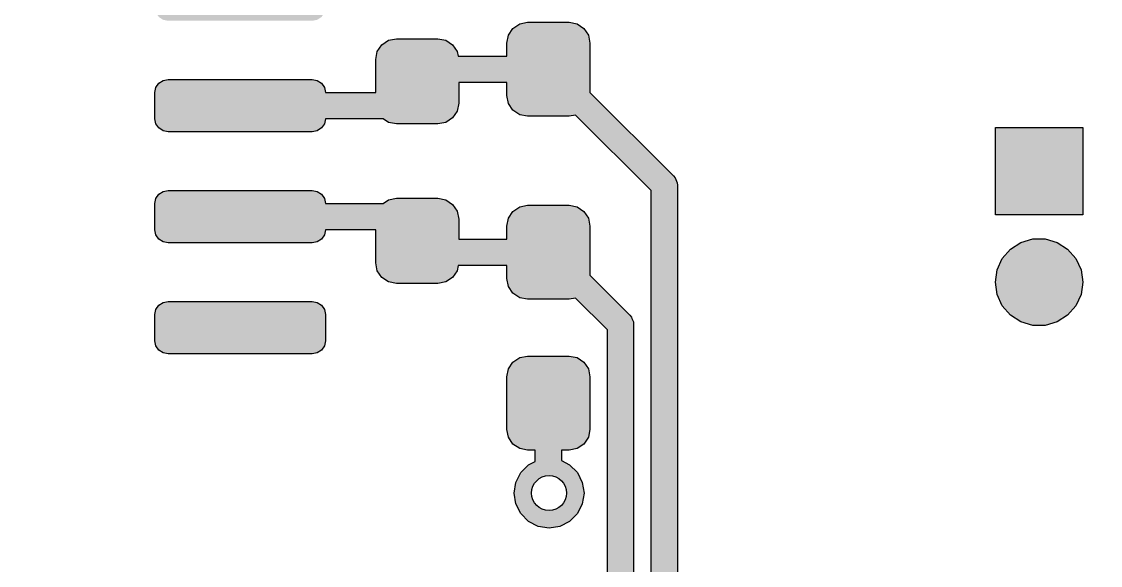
# Model space of a CAD drawing. Header units: millimetres. Extents: x -3894 to -3474, y -291 to 6.
# Drawn here: x -3795.28 to -3782.94, y -105.65 to -99.43 of the extents above; entities that cross this region are included whole.
import ezdxf

# ---------------------------------------------------------------- set-up
doc = ezdxf.new("R2010")
doc.units = ezdxf.units.MM
doc.layers.add('BLACK', color=7, linetype='Continuous')

msp = doc.modelspace()

# ---------------------------------------------------------------- hatches: boundary and pattern name
h = msp.add_hatch(color=256)
h.dxf.hatch_style = 1
h.paths.add_polyline_path([(-3796.754, -101.513), (-3796.765, -101.456), (-3796.798, -101.407), (-3796.847, -101.375), (-3796.904, -101.363), (-3798.554, -101.363), (-3798.611, -101.375), (-3798.66, -101.407), (-3798.664, -101.413), (-3799.316, -101.413), (-3799.322, -101.385), (-3799.374, -101.308), (-3799.451, -101.256), (-3799.542, -101.238), (-3800.017, -101.238), (-3800.107, -101.256), (-3800.184, -101.308), (-3800.236, -101.385), (-3800.254, -101.476), (-3800.254, -101.526), (-3800.804, -101.526), (-3800.804, -101.476), (-3800.822, -101.385), (-3800.874, -101.308), (-3800.951, -101.256), (-3801.042, -101.238), (-3801.517, -101.238), (-3801.607, -101.256), (-3801.684, -101.308), (-3801.736, -101.385), (-3801.754, -101.476), (-3801.754, -101.526), (-3801.833, -101.526), (-3801.906, -101.452), (-3802.018, -101.395), (-3802.142, -101.376), (-3802.265, -101.395), (-3802.377, -101.452), (-3802.465, -101.541), (-3802.522, -101.652), (-3802.542, -101.776), (-3802.522, -101.899), (-3802.465, -102.011), (-3802.377, -102.099), (-3802.265, -102.156), (-3802.142, -102.176), (-3802.018, -102.156), (-3801.906, -102.099), (-3801.833, -102.026), (-3801.754, -102.026), (-3801.754, -102.076), (-3801.736, -102.167), (-3801.684, -102.244), (-3801.607, -102.295), (-3801.517, -102.313), (-3801.042, -102.313), (-3800.951, -102.295), (-3800.874, -102.244), (-3800.822, -102.167), (-3800.804, -102.076), (-3800.804, -102.026), (-3800.254, -102.026), (-3800.254, -102.076), (-3800.236, -102.167), (-3800.184, -102.244), (-3800.107, -102.295), (-3800.017, -102.313), (-3799.542, -102.313), (-3799.451, -102.295), (-3799.374, -102.244), (-3799.322, -102.167), (-3799.304, -102.076), (-3799.304, -101.913), (-3798.664, -101.913), (-3798.66, -101.919), (-3798.611, -101.952), (-3798.554, -101.963), (-3796.904, -101.963), (-3796.847, -101.952), (-3796.798, -101.919), (-3796.765, -101.871), (-3796.754, -101.813)])
h.paths.add_polyline_path([(-3801.942, -101.776, -1), (-3802.342, -101.776, -1)], flags=16)
h.paths.add_polyline_path([(-3799.304, -99.751), (-3799.322, -99.66), (-3799.374, -99.583), (-3799.451, -99.531), (-3799.542, -99.513), (-3800.017, -99.513), (-3800.107, -99.531), (-3800.184, -99.583), (-3800.236, -99.66), (-3800.254, -99.751), (-3800.254, -99.801), (-3800.804, -99.801), (-3800.804, -99.751), (-3800.822, -99.66), (-3800.874, -99.583), (-3800.951, -99.531), (-3801.042, -99.513), (-3801.517, -99.513), (-3801.607, -99.531), (-3801.684, -99.583), (-3801.736, -99.66), (-3801.754, -99.751), (-3801.754, -99.801), (-3801.858, -99.801), (-3801.931, -99.727), (-3802.043, -99.67), (-3802.167, -99.651), (-3802.29, -99.67), (-3802.402, -99.727), (-3802.49, -99.816), (-3802.547, -99.927), (-3802.567, -100.051), (-3802.547, -100.174), (-3802.49, -100.286), (-3802.402, -100.374), (-3802.29, -100.431), (-3802.167, -100.451), (-3802.043, -100.431), (-3801.931, -100.374), (-3801.858, -100.301), (-3801.754, -100.301), (-3801.754, -100.351), (-3801.736, -100.442), (-3801.684, -100.519), (-3801.607, -100.57), (-3801.517, -100.588), (-3801.042, -100.588), (-3800.951, -100.57), (-3800.874, -100.519), (-3800.822, -100.442), (-3800.804, -100.351), (-3800.804, -100.301), (-3800.254, -100.301), (-3800.254, -100.351), (-3800.236, -100.442), (-3800.184, -100.519), (-3800.107, -100.57), (-3800.017, -100.588), (-3799.591, -100.588), (-3799.575, -100.601), (-3799.485, -100.639), (-3799.437, -100.643), (-3798.664, -100.643), (-3798.66, -100.649), (-3798.611, -100.682), (-3798.554, -100.693), (-3796.904, -100.693), (-3796.847, -100.682), (-3796.798, -100.649), (-3796.794, -100.643), (-3796.754, -100.643), (-3796.705, -100.639), (-3796.615, -100.601), (-3796.577, -100.57), (-3795.927, -99.92), (-3795.896, -99.882), (-3795.859, -99.792), (-3795.854, -99.743), (-3795.854, -97.76), (-3795.857, -97.726), (-3795.854, -97.71), (-3795.854, -97.235), (-3795.872, -97.144), (-3795.924, -97.067), (-3796.001, -97.015), (-3796.092, -96.997), (-3796.692, -96.997), (-3796.782, -97.015), (-3796.859, -97.067), (-3796.911, -97.144), (-3796.929, -97.235), (-3796.929, -97.71), (-3796.911, -97.801), (-3796.859, -97.878), (-3796.782, -97.929), (-3796.692, -97.947), (-3796.354, -97.947), (-3796.354, -99.64), (-3796.83, -100.116), (-3796.847, -100.105), (-3796.904, -100.093), (-3798.554, -100.093), (-3798.611, -100.105), (-3798.66, -100.137), (-3798.664, -100.143), (-3799.304, -100.143)])
h.paths.add_polyline_path([(-3802.367, -100.051, -1), (-3801.967, -100.051, -1)], flags=16)
h.paths.add_polyline_path([(-3799.617, -98.737), (-3799.528, -98.648), (-3799.472, -98.537), (-3799.452, -98.413), (-3799.472, -98.29), (-3799.528, -98.178), (-3799.617, -98.09), (-3799.728, -98.033), (-3799.852, -98.013), (-3799.976, -98.033), (-3800.087, -98.09), (-3800.176, -98.178), (-3800.232, -98.29), (-3800.252, -98.413), (-3800.232, -98.537), (-3800.176, -98.648), (-3800.087, -98.737), (-3799.976, -98.794), (-3799.852, -98.813), (-3799.728, -98.794)], flags=17)
h.paths.add_polyline_path([(-3800.052, -98.413, -1), (-3799.652, -98.413, -1)], flags=16)
h.paths.add_polyline_path([(-3794.29, -97.855), (-3794.234, -97.744), (-3794.214, -97.62), (-3794.234, -97.497), (-3794.29, -97.385), (-3794.379, -97.297), (-3794.49, -97.24), (-3794.614, -97.22), (-3794.738, -97.24), (-3794.849, -97.297), (-3794.938, -97.385), (-3794.994, -97.497), (-3795.014, -97.62), (-3794.994, -97.744), (-3794.938, -97.855), (-3794.849, -97.944), (-3794.738, -98.001), (-3794.614, -98.02), (-3794.49, -98.001), (-3794.379, -97.944)])
h.paths.add_polyline_path([(-3794.814, -97.62, -1), (-3794.414, -97.62, -1)], flags=16)
h.paths.add_polyline_path([(-3791.804, -98.973), (-3791.815, -98.916), (-3791.848, -98.867), (-3791.897, -98.835), (-3791.954, -98.823), (-3793.604, -98.823), (-3793.661, -98.835), (-3793.71, -98.867), (-3793.743, -98.916), (-3793.754, -98.973), (-3793.754, -99.273), (-3793.743, -99.331), (-3793.71, -99.379), (-3793.661, -99.412), (-3793.604, -99.423), (-3791.954, -99.423), (-3791.897, -99.412), (-3791.848, -99.379), (-3791.815, -99.331), (-3791.804, -99.273)])
h.paths.add_polyline_path([(-3788.779, -97.954), (-3788.797, -97.863), (-3788.849, -97.786), (-3788.926, -97.734), (-3789.017, -97.716), (-3789.492, -97.716), (-3789.582, -97.734), (-3789.659, -97.786), (-3789.711, -97.863), (-3789.729, -97.954), (-3789.729, -98.004), (-3789.811, -98.004), (-3789.884, -97.93), (-3789.996, -97.873), (-3790.12, -97.854), (-3790.243, -97.873), (-3790.355, -97.93), (-3790.443, -98.019), (-3790.5, -98.13), (-3790.52, -98.254), (-3790.5, -98.377), (-3790.443, -98.489), (-3790.355, -98.577), (-3790.243, -98.634), (-3790.12, -98.654), (-3789.996, -98.634), (-3789.884, -98.577), (-3789.811, -98.504), (-3789.729, -98.504), (-3789.729, -98.554), (-3789.711, -98.645), (-3789.659, -98.722), (-3789.582, -98.773), (-3789.492, -98.791), (-3789.017, -98.791), (-3788.926, -98.773), (-3788.849, -98.722), (-3788.797, -98.645), (-3788.779, -98.554)])
h.paths.add_polyline_path([(-3790.32, -98.254, -1), (-3789.92, -98.254, -1)], flags=16)
h.paths.add_polyline_path([(-3791.804, -102.783), (-3791.815, -102.726), (-3791.848, -102.677), (-3791.897, -102.645), (-3791.954, -102.633), (-3793.604, -102.633), (-3793.661, -102.645), (-3793.71, -102.677), (-3793.743, -102.726), (-3793.754, -102.783), (-3793.754, -103.083), (-3793.743, -103.141), (-3793.71, -103.189), (-3793.661, -103.222), (-3793.604, -103.233), (-3791.954, -103.233), (-3791.897, -103.222), (-3791.848, -103.189), (-3791.815, -103.141), (-3791.804, -103.083)])
h.paths.add_polyline_path([(-3788.779, -103.496), (-3788.797, -103.405), (-3788.849, -103.328), (-3788.926, -103.276), (-3789.017, -103.258), (-3789.492, -103.258), (-3789.582, -103.276), (-3789.659, -103.328), (-3789.711, -103.405), (-3789.729, -103.496), (-3789.729, -104.096), (-3789.711, -104.187), (-3789.659, -104.264), (-3789.582, -104.315), (-3789.492, -104.333), (-3789.404, -104.333), (-3789.404, -104.462), (-3789.481, -104.502), (-3789.57, -104.59), (-3789.626, -104.702), (-3789.646, -104.825), (-3789.626, -104.949), (-3789.57, -105.06), (-3789.481, -105.149), (-3789.37, -105.206), (-3789.246, -105.225), (-3789.122, -105.206), (-3789.011, -105.149), (-3788.922, -105.06), (-3788.866, -104.949), (-3788.846, -104.825), (-3788.866, -104.702), (-3788.922, -104.59), (-3789.011, -104.502), (-3789.104, -104.454), (-3789.104, -104.333), (-3789.017, -104.333), (-3788.926, -104.315), (-3788.849, -104.264), (-3788.797, -104.187), (-3788.779, -104.096)])
h.paths.add_polyline_path([(-3789.046, -104.825, -1), (-3789.446, -104.825, -1)], flags=16)
h.paths.add_polyline_path([(-3783.221, -102.142), (-3783.315, -102.035), (-3783.434, -101.958), (-3783.571, -101.917), (-3783.713, -101.917), (-3783.85, -101.958), (-3783.969, -102.035), (-3784.063, -102.142), (-3784.122, -102.272), (-3784.142, -102.412), (-3784.122, -102.553), (-3784.063, -102.683), (-3783.969, -102.79), (-3783.85, -102.867), (-3783.713, -102.907), (-3783.571, -102.907), (-3783.434, -102.867), (-3783.315, -102.79), (-3783.221, -102.683), (-3783.162, -102.553), (-3783.142, -102.412), (-3783.162, -102.272)])
h.paths.add_polyline_path([(-3783.142, -100.642), (-3784.142, -100.642), (-3784.142, -101.642), (-3783.142, -101.642)])
h = msp.add_hatch(color=256)
h.dxf.hatch_style = 1
h.paths.add_polyline_path([(-3818.089, -122.859), (-3818.108, -122.69), (-3818.165, -122.529), (-3818.255, -122.384), (-3818.376, -122.264), (-3818.52, -122.173), (-3818.681, -122.116), (-3818.851, -122.097), (-3819.021, -122.116), (-3819.182, -122.173), (-3819.326, -122.264), (-3819.447, -122.384), (-3819.538, -122.529), (-3819.594, -122.69), (-3819.613, -122.859), (-3819.594, -123.029), (-3819.538, -123.19), (-3819.447, -123.334), (-3819.326, -123.455), (-3819.182, -123.546), (-3819.021, -123.602), (-3818.851, -123.621), (-3818.681, -123.602), (-3818.52, -123.546), (-3818.376, -123.455), (-3818.255, -123.334), (-3818.165, -123.19), (-3818.108, -123.029)])
h.paths.add_polyline_path([(-3815.089, -122.859), (-3815.108, -122.69), (-3815.165, -122.529), (-3815.255, -122.384), (-3815.376, -122.264), (-3815.52, -122.173), (-3815.681, -122.116), (-3815.851, -122.097), (-3816.021, -122.116), (-3816.182, -122.173), (-3816.326, -122.264), (-3816.447, -122.384), (-3816.538, -122.529), (-3816.594, -122.69), (-3816.613, -122.859), (-3816.594, -123.029), (-3816.538, -123.19), (-3816.447, -123.334), (-3816.326, -123.455), (-3816.182, -123.546), (-3816.021, -123.602), (-3815.851, -123.621), (-3815.681, -123.602), (-3815.52, -123.546), (-3815.376, -123.455), (-3815.255, -123.334), (-3815.165, -123.19), (-3815.108, -123.029)])
h.paths.add_polyline_path([(-3812.089, -122.859), (-3812.108, -122.69), (-3812.165, -122.529), (-3812.255, -122.384), (-3812.376, -122.264), (-3812.52, -122.173), (-3812.681, -122.116), (-3812.851, -122.097), (-3813.021, -122.116), (-3813.182, -122.173), (-3813.326, -122.264), (-3813.447, -122.384), (-3813.538, -122.529), (-3813.594, -122.69), (-3813.613, -122.859), (-3813.594, -123.029), (-3813.538, -123.19), (-3813.447, -123.334), (-3813.326, -123.455), (-3813.182, -123.546), (-3813.021, -123.602), (-3812.851, -123.621), (-3812.681, -123.602), (-3812.52, -123.546), (-3812.376, -123.455), (-3812.255, -123.334), (-3812.165, -123.19), (-3812.108, -123.029)])
h.paths.add_polyline_path([(-3809.108, -122.69), (-3809.165, -122.529), (-3809.255, -122.384), (-3809.376, -122.264), (-3809.52, -122.173), (-3809.681, -122.116), (-3809.851, -122.097), (-3810.021, -122.116), (-3810.182, -122.173), (-3810.326, -122.264), (-3810.447, -122.384), (-3810.538, -122.529), (-3810.594, -122.69), (-3810.613, -122.859), (-3810.594, -123.029), (-3810.538, -123.19), (-3810.447, -123.334), (-3810.326, -123.455), (-3810.182, -123.546), (-3810.021, -123.602), (-3809.851, -123.621), (-3809.681, -123.602), (-3809.52, -123.546), (-3809.376, -123.455), (-3809.255, -123.334), (-3809.165, -123.19), (-3809.108, -123.029), (-3809.089, -122.859)])
h.paths.add_polyline_path([(-3803.089, -122.859), (-3803.108, -122.69), (-3803.165, -122.529), (-3803.255, -122.384), (-3803.376, -122.264), (-3803.52, -122.173), (-3803.681, -122.116), (-3803.701, -122.114), (-3803.701, -120.848), (-3802.867, -120.013), (-3801.829, -120.013), (-3801.818, -120.071), (-3801.785, -120.119), (-3801.736, -120.152), (-3801.679, -120.163), (-3800.504, -120.163), (-3800.447, -120.152), (-3800.398, -120.119), (-3800.365, -120.071), (-3800.354, -120.013), (-3799.376, -120.013), (-3799.346, -120.01), (-3799.324, -120.001), (-3799.292, -119.988), (-3799.27, -119.969), (-3793.654, -114.353), (-3792.147, -114.353), (-3792.118, -114.351), (-3792.095, -114.341), (-3792.064, -114.328), (-3792.041, -114.31), (-3787.823, -110.091), (-3787.804, -110.069), (-3787.782, -110.015), (-3787.779, -109.985), (-3787.779, -101.304), (-3787.782, -101.275), (-3787.804, -101.221), (-3787.823, -101.198), (-3788.779, -100.242), (-3788.779, -99.679), (-3788.797, -99.588), (-3788.849, -99.511), (-3788.926, -99.459), (-3789.017, -99.441), (-3789.492, -99.441), (-3789.582, -99.459), (-3789.659, -99.511), (-3789.711, -99.588), (-3789.729, -99.679), (-3789.729, -99.829), (-3790.286, -99.829), (-3790.297, -99.775), (-3790.349, -99.698), (-3790.426, -99.646), (-3790.517, -99.628), (-3790.992, -99.628), (-3791.082, -99.646), (-3791.159, -99.698), (-3791.211, -99.775), (-3791.229, -99.866), (-3791.229, -100.243), (-3791.804, -100.243), (-3791.815, -100.186), (-3791.848, -100.137), (-3791.897, -100.105), (-3791.954, -100.093), (-3793.604, -100.093), (-3793.661, -100.105), (-3793.71, -100.137), (-3793.743, -100.186), (-3793.754, -100.243), (-3793.754, -100.543), (-3793.743, -100.601), (-3793.71, -100.649), (-3793.661, -100.682), (-3793.604, -100.693), (-3791.954, -100.693), (-3791.897, -100.682), (-3791.848, -100.649), (-3791.815, -100.601), (-3791.804, -100.543), (-3791.145, -100.543), (-3791.082, -100.585), (-3790.992, -100.603), (-3790.517, -100.603), (-3790.426, -100.585), (-3790.349, -100.534), (-3790.297, -100.457), (-3790.279, -100.366), (-3790.279, -100.129), (-3789.729, -100.129), (-3789.729, -100.279), (-3789.711, -100.37), (-3789.659, -100.447), (-3789.582, -100.498), (-3789.492, -100.516), (-3789.017, -100.516), (-3788.943, -100.502), (-3788.079, -101.366), (-3788.079, -109.923), (-3792.209, -114.053), (-3793.716, -114.053), (-3793.745, -114.056), (-3793.767, -114.066), (-3793.799, -114.079), (-3793.822, -114.097), (-3799.438, -119.713), (-3800.354, -119.713), (-3800.365, -119.656), (-3800.398, -119.607), (-3800.447, -119.575), (-3800.504, -119.563), (-3801.679, -119.563), (-3801.736, -119.575), (-3801.785, -119.607), (-3801.818, -119.656), (-3801.829, -119.713), (-3802.929, -119.713), (-3802.958, -119.716), (-3802.981, -119.726), (-3803.012, -119.739), (-3803.035, -119.757), (-3803.957, -120.679), (-3803.976, -120.702), (-3803.998, -120.756), (-3804.001, -120.785), (-3804.001, -122.114), (-3804.021, -122.116), (-3804.182, -122.173), (-3804.326, -122.264), (-3804.447, -122.384), (-3804.538, -122.529), (-3804.594, -122.69), (-3804.613, -122.859), (-3804.594, -123.029), (-3804.538, -123.19), (-3804.447, -123.334), (-3804.326, -123.455), (-3804.182, -123.546), (-3804.021, -123.602), (-3803.851, -123.621), (-3803.681, -123.602), (-3803.52, -123.546), (-3803.376, -123.455), (-3803.255, -123.334), (-3803.165, -123.19), (-3803.108, -123.029)])
h = msp.add_hatch(color=256)
h.dxf.hatch_style = 1
h.paths.add_polyline_path([(-3801.368, -118.687), (-3801.457, -118.599), (-3801.568, -118.542), (-3801.692, -118.522), (-3801.816, -118.542), (-3801.927, -118.599), (-3801.992, -118.663), (-3802.269, -118.663), (-3802.273, -118.657), (-3802.322, -118.625), (-3802.379, -118.613), (-3803.554, -118.613), (-3803.611, -118.625), (-3803.66, -118.657), (-3803.693, -118.706), (-3803.704, -118.763), (-3803.704, -119.063), (-3803.693, -119.121), (-3803.66, -119.169), (-3803.611, -119.202), (-3803.554, -119.213), (-3802.379, -119.213), (-3802.322, -119.202), (-3802.273, -119.169), (-3802.269, -119.163), (-3802.01, -119.163), (-3801.927, -119.246), (-3801.816, -119.303), (-3801.692, -119.322), (-3801.568, -119.303), (-3801.457, -119.246), (-3801.368, -119.157), (-3801.312, -119.046), (-3801.292, -118.922), (-3801.312, -118.799)], flags=17)
h.paths.add_polyline_path([(-3801.492, -118.922, -1), (-3801.892, -118.922, -1)], flags=16)
h.paths.add_polyline_path([(-3806.108, -122.69), (-3806.165, -122.529), (-3806.255, -122.384), (-3806.376, -122.264), (-3806.52, -122.173), (-3806.681, -122.116), (-3806.701, -122.114), (-3806.701, -121.411), (-3803.403, -118.113), (-3801.829, -118.113), (-3801.818, -118.171), (-3801.785, -118.219), (-3801.736, -118.252), (-3801.679, -118.263), (-3800.504, -118.263), (-3800.447, -118.252), (-3800.398, -118.219), (-3800.365, -118.171), (-3800.354, -118.113), (-3798.183, -118.113), (-3798.154, -118.11), (-3798.099, -118.088), (-3798.077, -118.069), (-3793.861, -113.853), (-3792.409, -113.853), (-3792.38, -113.851), (-3792.357, -113.841), (-3792.326, -113.828), (-3792.303, -113.81), (-3788.323, -109.829), (-3788.304, -109.807), (-3788.282, -109.753), (-3788.279, -109.723), (-3788.279, -102.896), (-3788.282, -102.867), (-3788.304, -102.813), (-3788.323, -102.79), (-3788.779, -102.334), (-3788.779, -101.771), (-3788.797, -101.68), (-3788.849, -101.603), (-3788.926, -101.551), (-3789.017, -101.533), (-3789.492, -101.533), (-3789.582, -101.551), (-3789.659, -101.603), (-3789.711, -101.68), (-3789.729, -101.771), (-3789.729, -101.921), (-3790.279, -101.921), (-3790.279, -101.691), (-3790.297, -101.6), (-3790.349, -101.523), (-3790.426, -101.471), (-3790.517, -101.453), (-3790.992, -101.453), (-3791.082, -101.471), (-3791.145, -101.513), (-3791.804, -101.513), (-3791.815, -101.456), (-3791.848, -101.407), (-3791.897, -101.375), (-3791.954, -101.363), (-3793.604, -101.363), (-3793.661, -101.375), (-3793.71, -101.407), (-3793.743, -101.456), (-3793.754, -101.513), (-3793.754, -101.813), (-3793.743, -101.871), (-3793.71, -101.919), (-3793.661, -101.952), (-3793.604, -101.963), (-3791.954, -101.963), (-3791.897, -101.952), (-3791.848, -101.919), (-3791.815, -101.871), (-3791.804, -101.813), (-3791.229, -101.813), (-3791.229, -102.191), (-3791.211, -102.282), (-3791.159, -102.359), (-3791.082, -102.41), (-3790.992, -102.428), (-3790.517, -102.428), (-3790.426, -102.41), (-3790.349, -102.359), (-3790.297, -102.282), (-3790.285, -102.221), (-3789.729, -102.221), (-3789.729, -102.371), (-3789.711, -102.462), (-3789.659, -102.539), (-3789.582, -102.59), (-3789.492, -102.608), (-3789.017, -102.608), (-3788.943, -102.594), (-3788.579, -102.958), (-3788.579, -109.661), (-3792.471, -113.553), (-3793.923, -113.553), (-3793.952, -113.556), (-3793.975, -113.566), (-3794.006, -113.579), (-3794.029, -113.597), (-3798.245, -117.813), (-3800.354, -117.813), (-3800.365, -117.756), (-3800.398, -117.707), (-3800.447, -117.675), (-3800.504, -117.663), (-3801.679, -117.663), (-3801.736, -117.675), (-3801.785, -117.707), (-3801.818, -117.756), (-3801.829, -117.813), (-3803.465, -117.813), (-3803.495, -117.816), (-3803.517, -117.826), (-3803.549, -117.839), (-3803.571, -117.857), (-3806.957, -121.243), (-3806.976, -121.266), (-3806.989, -121.297), (-3806.998, -121.32), (-3807.001, -121.349), (-3807.001, -122.114), (-3807.021, -122.116), (-3807.182, -122.173), (-3807.326, -122.264), (-3807.447, -122.384), (-3807.538, -122.529), (-3807.594, -122.69), (-3807.613, -122.859), (-3807.594, -123.029), (-3807.538, -123.19), (-3807.447, -123.334), (-3807.326, -123.455), (-3807.182, -123.546), (-3807.021, -123.602), (-3806.851, -123.621), (-3806.681, -123.602), (-3806.52, -123.546), (-3806.376, -123.455), (-3806.255, -123.334), (-3806.165, -123.19), (-3806.108, -123.029), (-3806.089, -122.859)])

# ---------------------------------------------------------------- linework, layer by layer
at = {"layer": 'BLACK', "linetype": 'Continuous'}
for p, q in [((-3789.582, -99.459), (-3789.492, -99.441)), ((-3789.582, -99.459), (-3789.492, -99.441)), ((-3789.492, -99.441), (-3789.017, -99.441)), ((-3789.492, -99.441), (-3789.017, -99.441)), ((-3789.017, -99.441), (-3788.926, -99.459)), ((-3789.017, -99.441), (-3788.926, -99.459)), ((-3789.711, -99.588), (-3789.659, -99.511)), ((-3789.711, -99.588), (-3789.659, -99.511)), ((-3789.659, -99.511), (-3789.582, -99.459)), ((-3789.659, -99.511), (-3789.582, -99.459)), ((-3788.926, -99.459), (-3788.849, -99.511)), ((-3788.926, -99.459), (-3788.849, -99.511)), ((-3788.849, -99.511), (-3788.797, -99.588)), ((-3788.849, -99.511), (-3788.797, -99.588)), ((-3791.211, -99.775), (-3791.159, -99.698)), ((-3791.211, -99.775), (-3791.159, -99.698)), ((-3791.159, -99.698), (-3791.082, -99.646)), ((-3791.159, -99.698), (-3791.082, -99.646)), ((-3791.082, -99.646), (-3790.992, -99.628)), ((-3791.082, -99.646), (-3790.992, -99.628)), ((-3790.992, -99.628), (-3790.517, -99.628)), ((-3790.992, -99.628), (-3790.517, -99.628)), ((-3790.517, -99.628), (-3790.426, -99.646)), ((-3790.517, -99.628), (-3790.426, -99.646)), ((-3790.426, -99.646), (-3790.349, -99.698)), ((-3790.426, -99.646), (-3790.349, -99.698)), ((-3790.349, -99.698), (-3790.297, -99.775)), ((-3790.349, -99.698), (-3790.297, -99.775)), ((-3789.729, -99.679), (-3789.711, -99.588)), ((-3789.729, -99.679), (-3789.711, -99.588)), ((-3789.729, -99.829), (-3789.729, -99.679)), ((-3789.729, -99.829), (-3789.729, -99.679)), ((-3788.797, -99.588), (-3788.779, -99.679)), ((-3788.797, -99.588), (-3788.779, -99.679)), ((-3788.779, -99.679), (-3788.779, -100.242)), ((-3788.779, -99.679), (-3788.779, -100.242)), ((-3791.229, -99.866), (-3791.211, -99.775)), ((-3791.229, -99.866), (-3791.211, -99.775)), ((-3790.297, -99.775), (-3790.286, -99.829)), ((-3790.297, -99.775), (-3790.286, -99.829)), ((-3791.229, -100.243), (-3791.229, -99.866)), ((-3791.229, -100.243), (-3791.229, -99.866)), ((-3790.286, -99.829), (-3789.729, -99.829)), ((-3790.286, -99.829), (-3789.729, -99.829)), ((-3793.754, -100.243), (-3793.743, -100.186)), ((-3793.754, -100.243), (-3793.743, -100.186)), ((-3793.743, -100.186), (-3793.71, -100.137)), ((-3793.743, -100.186), (-3793.71, -100.137)), ((-3793.71, -100.137), (-3793.661, -100.105)), ((-3793.71, -100.137), (-3793.661, -100.105)), ((-3793.661, -100.105), (-3793.604, -100.093)), ((-3793.661, -100.105), (-3793.604, -100.093)), ((-3793.604, -100.093), (-3791.954, -100.093)), ((-3793.604, -100.093), (-3791.954, -100.093)), ((-3791.954, -100.093), (-3791.897, -100.105)), ((-3791.954, -100.093), (-3791.897, -100.105)), ((-3791.897, -100.105), (-3791.848, -100.137)), ((-3791.897, -100.105), (-3791.848, -100.137)), ((-3791.848, -100.137), (-3791.815, -100.186)), ((-3791.848, -100.137), (-3791.815, -100.186)), ((-3791.815, -100.186), (-3791.804, -100.243)), ((-3791.815, -100.186), (-3791.804, -100.243)), ((-3789.729, -100.129), (-3790.279, -100.129)), ((-3790.279, -100.129), (-3790.279, -100.366)), ((-3789.729, -100.129), (-3790.279, -100.129)), ((-3790.279, -100.129), (-3790.279, -100.366)), ((-3789.729, -100.279), (-3789.729, -100.129)), ((-3789.729, -100.279), (-3789.729, -100.129)), ((-3793.754, -100.543), (-3793.754, -100.243)), ((-3793.754, -100.543), (-3793.754, -100.243)), ((-3791.804, -100.243), (-3791.229, -100.243)), ((-3791.804, -100.243), (-3791.229, -100.243)), ((-3789.711, -100.37), (-3789.729, -100.279)), ((-3789.711, -100.37), (-3789.729, -100.279)), ((-3788.779, -100.242), (-3787.823, -101.198)), ((-3788.779, -100.242), (-3787.823, -101.198)), ((-3790.279, -100.366), (-3790.297, -100.457)), ((-3790.279, -100.366), (-3790.297, -100.457)), ((-3789.659, -100.447), (-3789.711, -100.37)), ((-3789.659, -100.447), (-3789.711, -100.37)), ((-3793.743, -100.601), (-3793.754, -100.543)), ((-3793.743, -100.601), (-3793.754, -100.543)), ((-3791.804, -100.543), (-3791.815, -100.601)), ((-3791.804, -100.543), (-3791.815, -100.601)), ((-3791.145, -100.543), (-3791.804, -100.543)), ((-3791.145, -100.543), (-3791.804, -100.543)), ((-3791.082, -100.585), (-3791.145, -100.543)), ((-3791.082, -100.585), (-3791.145, -100.543)), ((-3790.349, -100.534), (-3790.426, -100.585)), ((-3790.349, -100.534), (-3790.426, -100.585)), ((-3790.297, -100.457), (-3790.349, -100.534)), ((-3790.297, -100.457), (-3790.349, -100.534)), ((-3789.582, -100.498), (-3789.659, -100.447)), ((-3789.582, -100.498), (-3789.659, -100.447)), ((-3789.492, -100.516), (-3789.582, -100.498)), ((-3789.492, -100.516), (-3789.582, -100.498)), ((-3789.017, -100.516), (-3789.492, -100.516)), ((-3789.017, -100.516), (-3789.492, -100.516)), ((-3788.943, -100.502), (-3789.017, -100.516)), ((-3788.943, -100.502), (-3789.017, -100.516)), ((-3788.079, -101.366), (-3788.943, -100.502)), ((-3788.079, -101.366), (-3788.943, -100.502)), ((-3793.71, -100.649), (-3793.743, -100.601)), ((-3793.71, -100.649), (-3793.743, -100.601)), ((-3793.661, -100.682), (-3793.71, -100.649)), ((-3793.661, -100.682), (-3793.71, -100.649)), ((-3793.604, -100.693), (-3793.661, -100.682)), ((-3793.604, -100.693), (-3793.661, -100.682)), ((-3791.897, -100.682), (-3791.954, -100.693)), ((-3791.897, -100.682), (-3791.954, -100.693)), ((-3791.848, -100.649), (-3791.897, -100.682)), ((-3791.848, -100.649), (-3791.897, -100.682)), ((-3791.815, -100.601), (-3791.848, -100.649)), ((-3791.815, -100.601), (-3791.848, -100.649)), ((-3790.992, -100.603), (-3791.082, -100.585)), ((-3790.992, -100.603), (-3791.082, -100.585)), ((-3790.517, -100.603), (-3790.992, -100.603)), ((-3790.517, -100.603), (-3790.992, -100.603)), ((-3790.426, -100.585), (-3790.517, -100.603)), ((-3790.426, -100.585), (-3790.517, -100.603)), ((-3784.142, -101.642), (-3784.142, -100.642)), ((-3784.142, -100.642), (-3783.142, -100.642)), ((-3784.142, -101.642), (-3784.142, -100.642)), ((-3784.142, -100.642), (-3783.142, -100.642)), ((-3783.142, -100.642), (-3783.142, -101.642)), ((-3783.142, -100.642), (-3783.142, -101.642)), ((-3791.954, -100.693), (-3793.604, -100.693)), ((-3791.954, -100.693), (-3793.604, -100.693)), ((-3787.823, -101.198), (-3787.804, -101.221)), ((-3787.823, -101.198), (-3787.804, -101.221)), ((-3787.804, -101.221), (-3787.797, -101.238)), ((-3787.804, -101.221), (-3787.797, -101.238)), ((-3787.797, -101.238), (-3787.782, -101.275)), ((-3787.797, -101.238), (-3787.782, -101.275)), ((-3787.782, -101.275), (-3787.779, -101.304)), ((-3787.782, -101.275), (-3787.779, -101.304)), ((-3787.779, -101.304), (-3787.779, -109.985)), ((-3787.779, -101.304), (-3787.779, -109.985)), ((-3793.743, -101.456), (-3793.71, -101.407)), ((-3793.743, -101.456), (-3793.71, -101.407)), ((-3793.71, -101.407), (-3793.661, -101.375)), ((-3793.71, -101.407), (-3793.661, -101.375)), ((-3793.661, -101.375), (-3793.604, -101.363)), ((-3793.661, -101.375), (-3793.604, -101.363)), ((-3793.604, -101.363), (-3791.954, -101.363)), ((-3793.604, -101.363), (-3791.954, -101.363)), ((-3791.954, -101.363), (-3791.897, -101.375)), ((-3791.954, -101.363), (-3791.897, -101.375)), ((-3791.897, -101.375), (-3791.848, -101.407)), ((-3791.897, -101.375), (-3791.848, -101.407)), ((-3791.848, -101.407), (-3791.815, -101.456)), ((-3791.848, -101.407), (-3791.815, -101.456)), ((-3788.079, -109.923), (-3788.079, -101.366)), ((-3788.079, -109.923), (-3788.079, -101.366)), ((-3793.754, -101.513), (-3793.743, -101.456)), ((-3793.754, -101.513), (-3793.743, -101.456)), ((-3793.754, -101.813), (-3793.754, -101.513)), ((-3793.754, -101.813), (-3793.754, -101.513)), ((-3791.815, -101.456), (-3791.804, -101.513)), ((-3791.815, -101.456), (-3791.804, -101.513)), ((-3791.804, -101.513), (-3791.145, -101.513)), ((-3791.804, -101.513), (-3791.145, -101.513)), ((-3791.145, -101.513), (-3791.082, -101.471)), ((-3791.145, -101.513), (-3791.082, -101.471)), ((-3791.082, -101.471), (-3790.992, -101.453)), ((-3791.082, -101.471), (-3790.992, -101.453)), ((-3790.992, -101.453), (-3790.517, -101.453)), ((-3790.992, -101.453), (-3790.517, -101.453)), ((-3790.517, -101.453), (-3790.426, -101.471)), ((-3790.517, -101.453), (-3790.426, -101.471)), ((-3790.426, -101.471), (-3790.349, -101.523)), ((-3790.426, -101.471), (-3790.349, -101.523)), ((-3790.349, -101.523), (-3790.297, -101.6)), ((-3790.349, -101.523), (-3790.297, -101.6)), ((-3789.659, -101.603), (-3789.582, -101.551)), ((-3789.659, -101.603), (-3789.582, -101.551)), ((-3789.582, -101.551), (-3789.492, -101.533)), ((-3789.582, -101.551), (-3789.492, -101.533)), ((-3789.492, -101.533), (-3789.017, -101.533)), ((-3789.492, -101.533), (-3789.017, -101.533)), ((-3789.017, -101.533), (-3788.926, -101.551)), ((-3789.017, -101.533), (-3788.926, -101.551)), ((-3788.926, -101.551), (-3788.849, -101.603)), ((-3788.926, -101.551), (-3788.849, -101.603)), ((-3790.297, -101.6), (-3790.279, -101.691)), ((-3790.297, -101.6), (-3790.279, -101.691)), ((-3789.711, -101.68), (-3789.659, -101.603)), ((-3789.711, -101.68), (-3789.659, -101.603)), ((-3788.849, -101.603), (-3788.797, -101.68)), ((-3788.849, -101.603), (-3788.797, -101.68)), ((-3783.142, -101.642), (-3784.142, -101.642)), ((-3783.142, -101.642), (-3784.142, -101.642)), ((-3790.279, -101.691), (-3790.279, -101.921)), ((-3790.279, -101.691), (-3790.279, -101.921)), ((-3789.729, -101.771), (-3789.711, -101.68)), ((-3789.729, -101.771), (-3789.711, -101.68)), ((-3789.729, -101.921), (-3789.729, -101.771)), ((-3789.729, -101.921), (-3789.729, -101.771)), ((-3788.797, -101.68), (-3788.779, -101.771)), ((-3788.797, -101.68), (-3788.779, -101.771)), ((-3788.779, -101.771), (-3788.779, -102.334)), ((-3788.779, -101.771), (-3788.779, -102.334)), ((-3793.743, -101.871), (-3793.754, -101.813)), ((-3793.743, -101.871), (-3793.754, -101.813)), ((-3793.71, -101.919), (-3793.743, -101.871)), ((-3793.71, -101.919), (-3793.743, -101.871)), ((-3793.661, -101.952), (-3793.71, -101.919)), ((-3793.661, -101.952), (-3793.71, -101.919)), ((-3791.848, -101.919), (-3791.897, -101.952)), ((-3791.848, -101.919), (-3791.897, -101.952)), ((-3791.815, -101.871), (-3791.848, -101.919)), ((-3791.815, -101.871), (-3791.848, -101.919)), ((-3791.804, -101.813), (-3791.815, -101.871)), ((-3791.804, -101.813), (-3791.815, -101.871)), ((-3791.229, -101.813), (-3791.804, -101.813)), ((-3791.229, -101.813), (-3791.804, -101.813)), ((-3791.229, -102.191), (-3791.229, -101.813)), ((-3791.229, -102.191), (-3791.229, -101.813)), ((-3790.279, -101.921), (-3789.729, -101.921)), ((-3790.279, -101.921), (-3789.729, -101.921)), ((-3783.85, -101.958), (-3783.713, -101.917)), ((-3783.85, -101.958), (-3783.713, -101.917)), ((-3783.713, -101.917), (-3783.571, -101.917)), ((-3783.713, -101.917), (-3783.571, -101.917)), ((-3783.571, -101.917), (-3783.434, -101.958)), ((-3783.571, -101.917), (-3783.434, -101.958)), ((-3793.604, -101.963), (-3793.661, -101.952)), ((-3793.604, -101.963), (-3793.661, -101.952)), ((-3791.954, -101.963), (-3793.604, -101.963)), ((-3791.954, -101.963), (-3793.604, -101.963)), ((-3791.897, -101.952), (-3791.954, -101.963)), ((-3791.897, -101.952), (-3791.954, -101.963)), ((-3784.063, -102.142), (-3783.969, -102.035)), ((-3784.063, -102.142), (-3783.969, -102.035)), ((-3783.969, -102.035), (-3783.85, -101.958)), ((-3783.969, -102.035), (-3783.85, -101.958)), ((-3783.434, -101.958), (-3783.315, -102.035)), ((-3783.434, -101.958), (-3783.315, -102.035)), ((-3783.315, -102.035), (-3783.221, -102.142)), ((-3783.315, -102.035), (-3783.221, -102.142)), ((-3784.122, -102.272), (-3784.063, -102.142)), ((-3784.122, -102.272), (-3784.063, -102.142)), ((-3783.221, -102.142), (-3783.162, -102.272)), ((-3783.221, -102.142), (-3783.162, -102.272)), ((-3791.211, -102.282), (-3791.229, -102.191)), ((-3791.211, -102.282), (-3791.229, -102.191)), ((-3791.159, -102.359), (-3791.211, -102.282)), ((-3791.159, -102.359), (-3791.211, -102.282)), ((-3790.297, -102.282), (-3790.349, -102.359)), ((-3790.297, -102.282), (-3790.349, -102.359)), ((-3790.285, -102.221), (-3790.297, -102.282)), ((-3790.285, -102.221), (-3790.297, -102.282)), ((-3789.729, -102.221), (-3790.285, -102.221)), ((-3789.729, -102.221), (-3790.285, -102.221)), ((-3789.729, -102.371), (-3789.729, -102.221)), ((-3789.729, -102.371), (-3789.729, -102.221)), ((-3784.142, -102.412), (-3784.122, -102.272)), ((-3784.142, -102.412), (-3784.122, -102.272)), ((-3783.162, -102.272), (-3783.142, -102.412)), ((-3783.162, -102.272), (-3783.142, -102.412)), ((-3791.082, -102.41), (-3791.159, -102.359)), ((-3791.082, -102.41), (-3791.159, -102.359)), ((-3790.992, -102.428), (-3791.082, -102.41)), ((-3790.992, -102.428), (-3791.082, -102.41)), ((-3790.426, -102.41), (-3790.517, -102.428)), ((-3790.426, -102.41), (-3790.517, -102.428)), ((-3790.349, -102.359), (-3790.426, -102.41)), ((-3790.349, -102.359), (-3790.426, -102.41)), ((-3789.711, -102.462), (-3789.729, -102.371)), ((-3789.711, -102.462), (-3789.729, -102.371)), ((-3788.779, -102.334), (-3788.323, -102.79)), ((-3788.779, -102.334), (-3788.323, -102.79)), ((-3784.122, -102.553), (-3784.142, -102.412)), ((-3784.122, -102.553), (-3784.142, -102.412)), ((-3783.142, -102.412), (-3783.162, -102.553)), ((-3783.142, -102.412), (-3783.162, -102.553)), ((-3790.517, -102.428), (-3790.992, -102.428)), ((-3790.517, -102.428), (-3790.992, -102.428)), ((-3789.659, -102.539), (-3789.711, -102.462)), ((-3789.659, -102.539), (-3789.711, -102.462)), ((-3789.582, -102.59), (-3789.659, -102.539)), ((-3789.582, -102.59), (-3789.659, -102.539)), ((-3793.71, -102.677), (-3793.661, -102.645)), ((-3793.71, -102.677), (-3793.661, -102.645)), ((-3793.661, -102.645), (-3793.604, -102.633)), ((-3793.661, -102.645), (-3793.604, -102.633)), ((-3793.604, -102.633), (-3791.954, -102.633)), ((-3793.604, -102.633), (-3791.954, -102.633)), ((-3791.954, -102.633), (-3791.897, -102.645)), ((-3791.954, -102.633), (-3791.897, -102.645)), ((-3791.897, -102.645), (-3791.848, -102.677)), ((-3791.897, -102.645), (-3791.848, -102.677)), ((-3789.492, -102.608), (-3789.582, -102.59)), ((-3789.492, -102.608), (-3789.582, -102.59)), ((-3789.017, -102.608), (-3789.492, -102.608)), ((-3789.017, -102.608), (-3789.492, -102.608)), ((-3788.943, -102.594), (-3789.017, -102.608)), ((-3788.943, -102.594), (-3789.017, -102.608)), ((-3788.579, -102.958), (-3788.943, -102.594)), ((-3788.579, -102.958), (-3788.943, -102.594)), ((-3784.063, -102.683), (-3784.122, -102.553)), ((-3784.063, -102.683), (-3784.122, -102.553)), ((-3783.162, -102.553), (-3783.221, -102.683)), ((-3783.162, -102.553), (-3783.221, -102.683)), ((-3793.754, -102.783), (-3793.743, -102.726)), ((-3793.754, -102.783), (-3793.743, -102.726)), ((-3793.754, -103.083), (-3793.754, -102.783)), ((-3793.754, -103.083), (-3793.754, -102.783)), ((-3793.743, -102.726), (-3793.71, -102.677)), ((-3793.743, -102.726), (-3793.71, -102.677)), ((-3791.848, -102.677), (-3791.815, -102.726)), ((-3791.848, -102.677), (-3791.815, -102.726)), ((-3791.815, -102.726), (-3791.804, -102.783)), ((-3791.815, -102.726), (-3791.804, -102.783)), ((-3791.804, -102.783), (-3791.804, -103.083)), ((-3791.804, -102.783), (-3791.804, -103.083)), ((-3783.969, -102.79), (-3784.063, -102.683)), ((-3783.969, -102.79), (-3784.063, -102.683)), ((-3783.221, -102.683), (-3783.315, -102.79)), ((-3783.221, -102.683), (-3783.315, -102.79)), ((-3788.323, -102.79), (-3788.304, -102.813)), ((-3788.323, -102.79), (-3788.304, -102.813)), ((-3788.304, -102.813), (-3788.298, -102.827)), ((-3788.304, -102.813), (-3788.298, -102.827)), ((-3788.298, -102.827), (-3788.282, -102.867)), ((-3788.298, -102.827), (-3788.282, -102.867)), ((-3788.282, -102.867), (-3788.279, -102.896)), ((-3788.282, -102.867), (-3788.279, -102.896)), ((-3788.279, -102.896), (-3788.279, -109.723)), ((-3788.279, -102.896), (-3788.279, -109.723)), ((-3783.85, -102.867), (-3783.969, -102.79)), ((-3783.85, -102.867), (-3783.969, -102.79)), ((-3783.713, -102.907), (-3783.85, -102.867)), ((-3783.713, -102.907), (-3783.85, -102.867)), ((-3783.571, -102.907), (-3783.713, -102.907)), ((-3783.571, -102.907), (-3783.713, -102.907)), ((-3783.434, -102.867), (-3783.571, -102.907)), ((-3783.434, -102.867), (-3783.571, -102.907)), ((-3783.315, -102.79), (-3783.434, -102.867)), ((-3783.315, -102.79), (-3783.434, -102.867)), ((-3788.579, -109.661), (-3788.579, -102.958)), ((-3788.579, -109.661), (-3788.579, -102.958)), ((-3793.743, -103.141), (-3793.754, -103.083)), ((-3793.743, -103.141), (-3793.754, -103.083)), ((-3793.71, -103.189), (-3793.743, -103.141)), ((-3793.71, -103.189), (-3793.743, -103.141)), ((-3791.815, -103.141), (-3791.848, -103.189)), ((-3791.815, -103.141), (-3791.848, -103.189)), ((-3791.804, -103.083), (-3791.815, -103.141)), ((-3791.804, -103.083), (-3791.815, -103.141)), ((-3793.661, -103.222), (-3793.71, -103.189)), ((-3793.661, -103.222), (-3793.71, -103.189)), ((-3793.604, -103.233), (-3793.661, -103.222)), ((-3793.604, -103.233), (-3793.661, -103.222)), ((-3791.954, -103.233), (-3793.604, -103.233)), ((-3791.954, -103.233), (-3793.604, -103.233)), ((-3791.897, -103.222), (-3791.954, -103.233)), ((-3791.897, -103.222), (-3791.954, -103.233)), ((-3791.848, -103.189), (-3791.897, -103.222)), ((-3791.848, -103.189), (-3791.897, -103.222)), ((-3789.659, -103.328), (-3789.582, -103.276)), ((-3789.659, -103.328), (-3789.582, -103.276)), ((-3789.582, -103.276), (-3789.492, -103.258)), ((-3789.582, -103.276), (-3789.492, -103.258)), ((-3789.492, -103.258), (-3789.017, -103.258)), ((-3789.492, -103.258), (-3789.017, -103.258)), ((-3789.017, -103.258), (-3788.926, -103.276)), ((-3789.017, -103.258), (-3788.926, -103.276)), ((-3788.926, -103.276), (-3788.849, -103.328)), ((-3788.926, -103.276), (-3788.849, -103.328)), ((-3789.711, -103.405), (-3789.659, -103.328)), ((-3789.711, -103.405), (-3789.659, -103.328)), ((-3788.849, -103.328), (-3788.797, -103.405)), ((-3788.849, -103.328), (-3788.797, -103.405)), ((-3789.729, -103.496), (-3789.711, -103.405)), ((-3789.729, -103.496), (-3789.711, -103.405)), ((-3789.729, -104.096), (-3789.729, -103.496)), ((-3789.729, -104.096), (-3789.729, -103.496)), ((-3788.797, -103.405), (-3788.779, -103.496)), ((-3788.797, -103.405), (-3788.779, -103.496)), ((-3788.779, -103.496), (-3788.779, -104.096)), ((-3788.779, -103.496), (-3788.779, -104.096)), ((-3789.711, -104.187), (-3789.729, -104.096)), ((-3789.711, -104.187), (-3789.729, -104.096)), ((-3788.779, -104.096), (-3788.797, -104.187)), ((-3788.779, -104.096), (-3788.797, -104.187)), ((-3789.659, -104.264), (-3789.711, -104.187)), ((-3789.659, -104.264), (-3789.711, -104.187)), ((-3789.582, -104.315), (-3789.659, -104.264)), ((-3789.582, -104.315), (-3789.659, -104.264)), ((-3788.849, -104.264), (-3788.926, -104.315)), ((-3788.849, -104.264), (-3788.926, -104.315)), ((-3788.797, -104.187), (-3788.849, -104.264)), ((-3788.797, -104.187), (-3788.849, -104.264)), ((-3789.492, -104.333), (-3789.582, -104.315)), ((-3789.492, -104.333), (-3789.582, -104.315)), ((-3789.404, -104.333), (-3789.492, -104.333)), ((-3789.404, -104.333), (-3789.492, -104.333)), ((-3789.404, -104.462), (-3789.404, -104.333)), ((-3789.404, -104.462), (-3789.404, -104.333)), ((-3789.017, -104.333), (-3789.104, -104.333)), ((-3789.104, -104.333), (-3789.104, -104.454)), ((-3789.017, -104.333), (-3789.104, -104.333)), ((-3789.104, -104.333), (-3789.104, -104.454)), ((-3788.926, -104.315), (-3789.017, -104.333)), ((-3788.926, -104.315), (-3789.017, -104.333)), ((-3789.57, -104.59), (-3789.481, -104.502)), ((-3789.57, -104.59), (-3789.481, -104.502)), ((-3789.481, -104.502), (-3789.404, -104.462)), ((-3789.481, -104.502), (-3789.404, -104.462)), ((-3789.104, -104.454), (-3789.011, -104.502)), ((-3789.104, -104.454), (-3789.011, -104.502)), ((-3789.011, -104.502), (-3788.922, -104.59)), ((-3789.011, -104.502), (-3788.922, -104.59)), ((-3789.626, -104.702), (-3789.57, -104.59)), ((-3789.626, -104.702), (-3789.57, -104.59)), ((-3788.922, -104.59), (-3788.866, -104.702)), ((-3788.922, -104.59), (-3788.866, -104.702)), ((-3789.646, -104.825), (-3789.626, -104.702)), ((-3789.646, -104.825), (-3789.626, -104.702)), ((-3788.866, -104.702), (-3788.846, -104.825)), ((-3788.866, -104.702), (-3788.846, -104.825)), ((-3789.626, -104.949), (-3789.646, -104.825)), ((-3789.626, -104.949), (-3789.646, -104.825)), ((-3788.846, -104.825), (-3788.866, -104.949)), ((-3788.846, -104.825), (-3788.866, -104.949)), ((-3789.57, -105.06), (-3789.626, -104.949)), ((-3789.57, -105.06), (-3789.626, -104.949)), ((-3788.866, -104.949), (-3788.922, -105.06)), ((-3788.866, -104.949), (-3788.922, -105.06)), ((-3789.481, -105.149), (-3789.57, -105.06)), ((-3789.481, -105.149), (-3789.57, -105.06)), ((-3788.922, -105.06), (-3789.011, -105.149)), ((-3788.922, -105.06), (-3789.011, -105.149)), ((-3789.37, -105.206), (-3789.481, -105.149)), ((-3789.37, -105.206), (-3789.481, -105.149)), ((-3789.246, -105.225), (-3789.37, -105.206)), ((-3789.246, -105.225), (-3789.37, -105.206)), ((-3789.122, -105.206), (-3789.246, -105.225)), ((-3789.122, -105.206), (-3789.246, -105.225)), ((-3789.011, -105.149), (-3789.122, -105.206)), ((-3789.011, -105.149), (-3789.122, -105.206))]:
    msp.add_line(p, q, dxfattribs=at)
at = {"layer": 'BLACK'}
msp.add_circle((-3789.246, -104.825), 0.2, dxfattribs=at)
msp.add_circle((-3789.246, -104.825), 0.2, dxfattribs=at)
msp.add_arc((-3808.579, -86.238), 33.5, 310.393, 360, dxfattribs=at)
msp.add_arc((-3808.579, -86.238), 33.5, 310.393, 360, dxfattribs=at)

doc.saveas('drawing.dxf')
